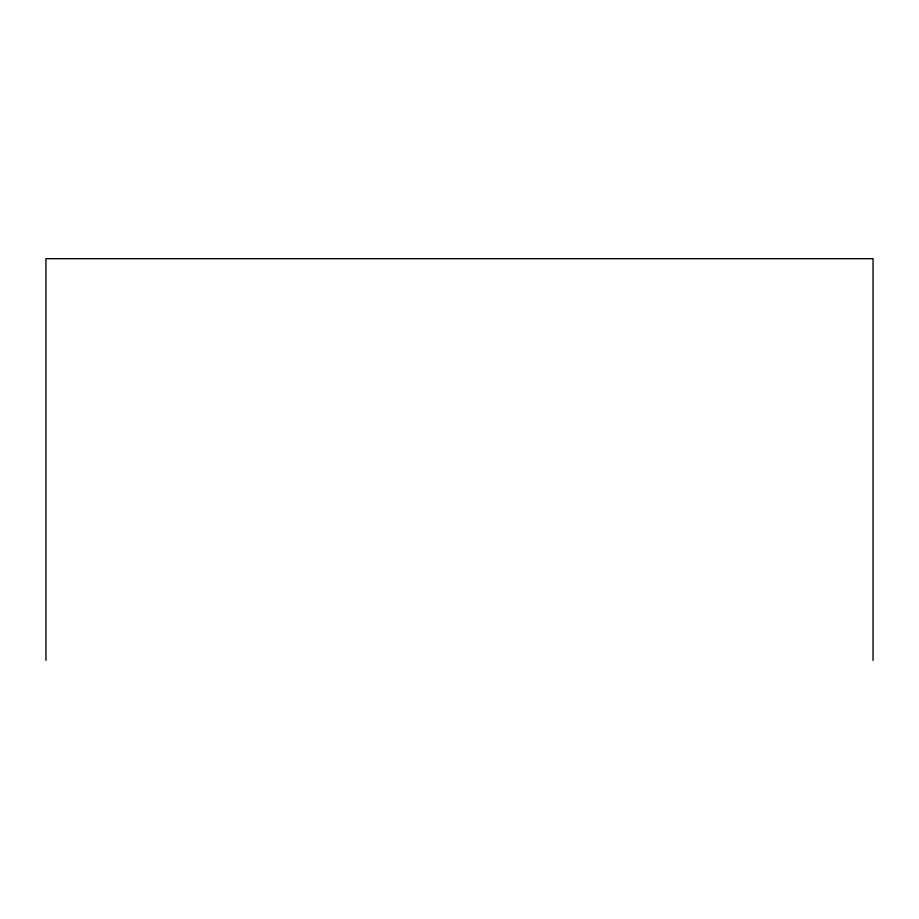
<?xml version="1.0" encoding="UTF-8"?>
<svg xmlns="http://www.w3.org/2000/svg" width="919" height="919" viewBox="0 0 919 919"><rect width="100%" height="100%" fill="white"/><g stroke="black" fill="none" stroke-linecap="round" stroke-linejoin="round"><path stroke-width="1.38" d="M873.05 660.313L873.05 258.687L45.95 258.687L45.95 660.313"/></g></svg>
